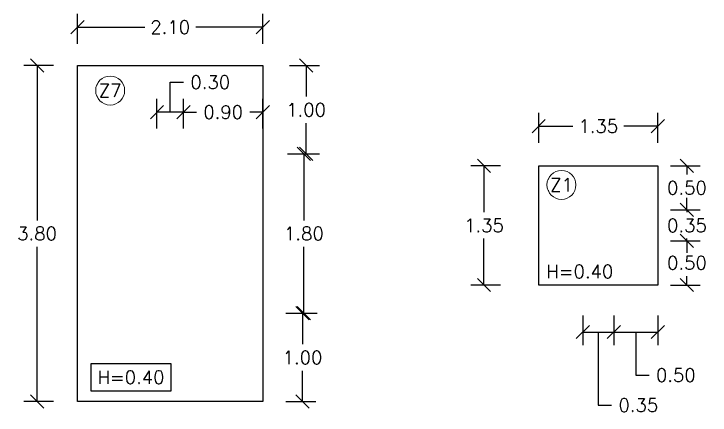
# Model space of a CAD drawing. Header units: metres. Extents: x -25 to 234, y -25 to 53.
# Drawn here: x 120.1 to 127.99, y -18.23 to -13.69 of the extents above; entities that cross this region are included whole.
import ezdxf

# ---------------------------------------------------------------- set-up
doc = ezdxf.new("R2010")
doc.units = ezdxf.units.M
doc.header["$LTSCALE"] = 0.1
doc.header["$MEASUREMENT"] = 0
doc.header["$PDMODE"] = 66
doc.linetypes.add('CONTINUA', pattern=[0])
doc.layers.add('0-S-GRID-IDEN', color=1, linetype='Continuous', lineweight=9)
for name, color, linetype in [('DIMENSIONES', 7, 'Continuous'), ('DIMTEXTO', 4, 'Continuous'), ('ZAPATAS', 6, 'Continuous')]:
    doc.layers.add(name, color=color, linetype=linetype)
doc.styles.add('SMPLEX', font='simplex.shx')
doc.dimstyles.new('DIM-75', dxfattribs={"dimscale": 0.75, "dimtxt": 0.2, "dimasz": 0.2, "dimexe": 0.2, "dimexo": 0.2, "dimgap": 0.1, "dimtad": 0, "dimtih": 1, "dimtoh": 1, "dimzin": 0, "dimdsep": 46, "dimtxsty": 'SMPLEX', "dimblk1": 'OBLIQUE', "dimblk2": 'OBLIQUE', "dimsah": 1, "dimcen": 0.2, "dimclrd": 4, "dimclre": 4, "dimclrt": 4, "dimadec": 0, "dimazin": 0, "dimtfac": 1, "dimtmove": 1, "dimatfit": 3, "dimldrblk": 'OPEN30', "dimfxl": 0.25, "dimfxlon": 1, "dimtfill": 1, "dimtolj": 1, "dimtzin": 0, "dimarcsym": 0})

# ---------------------------------------------------------------- blocks, each defined once
blk = doc.blocks.new('_Oblique')
at = {"color": 0, "linetype": 'ByBlock', "lineweight": -2}
blk.add_line((-0.5, -0.5), (0.5, 0.5), dxfattribs=at)
blk = doc.blocks.new('*D473')
at = {"layer": 'Defpoints', "color": 0, "linetype": 'CONTINUA', "transparency": 16777216}
for p in [(126.5491, -16.1911), (126.8991, -16.1911), (126.8991, -17.2872)]:
    blk.add_point(p, dxfattribs=at)
at = {"layer": 'DIMENSIONES', "color": 4, "linetype": 'CONTINUA', "lineweight": -2, "transparency": 16777216}
for p, q in [((126.5491, -17.0997), (126.5491, -17.4372)), ((126.8991, -17.0997), (126.8991, -17.4372)), ((126.5491, -17.2872), (126.8991, -17.2872)), ((126.7241, -17.2872), (126.7241, -18.1151)), ((126.7241, -18.1151), (126.8741, -18.1151))]:
    blk.add_line(p, q, dxfattribs=at)
at = {"layer": 'DIMENSIONES', "color": 4, "linetype": 'CONTINUA', "lineweight": -2, "transparency": 16777216, "xscale": 0.15, "yscale": 0.15, "zscale": 0.15, "rotation": 180}
blk.add_blockref('_Oblique', (126.5491, -17.2872), dxfattribs=at)
at = {"layer": 'DIMENSIONES', "color": 4, "linetype": 'CONTINUA', "lineweight": -2, "transparency": 16777216, "xscale": 0.15, "yscale": 0.15, "zscale": 0.15}
blk.add_blockref('_Oblique', (126.8991, -17.2872), dxfattribs=at)
at = {"layer": 'DIMENSIONES', "color": 4, "linetype": 'CONTINUA', "transparency": 16777216, "insert": (127.1777, -18.1151), "char_height": 0.15, "attachment_point": 5, "style": 'SMPLEX', "bg_fill": 3, "box_fill_scale": 1.25, "bg_fill_color": 256, "bg_fill_true_color": 13158600, "bg_fill_transparency": 0}
blk.add_mtext('\\A1;0.35', dxfattribs=at)
blk = doc.blocks.new('_Open30')
at = {"layer": 'DIMTEXTO', "color": 0, "lineweight": -2}
for p, q in [((-1, 0.268), (0, 0)), ((0, 0), (-1, -0.268)), ((0, 0), (-1, 0))]:
    blk.add_line(p, q, dxfattribs=at)
blk = doc.blocks.new('*D474')
at = {"layer": 'Defpoints', "color": 0, "linetype": 'CONTINUA', "transparency": 16777216}
for p in [(126.8991, -15.905), (127.7282, -15.905), (126.8991, -16.255)]:
    blk.add_point(p, dxfattribs=at)
at = {"layer": 'DIMENSIONES', "color": 4, "linetype": 'CONTINUA', "lineweight": -2, "transparency": 16777216}
for p, q in [((127.7282, -15.905), (127.7282, -15.755)), ((127.5407, -15.905), (127.8782, -15.905)), ((127.7282, -15.905), (127.7282, -15.93)), ((127.7282, -16.255), (127.7282, -16.23)), ((127.5407, -16.255), (127.8782, -16.255)), ((127.7282, -16.255), (127.7282, -16.405))]:
    blk.add_line(p, q, dxfattribs=at)
at = {"layer": 'DIMENSIONES', "color": 4, "linetype": 'CONTINUA', "lineweight": -2, "transparency": 16777216, "xscale": 0.15, "yscale": 0.15, "zscale": 0.15}
for p, rotation in [((127.7282, -15.905), 270), ((127.7282, -16.255), 90)]:
    blk.add_blockref('_Oblique', p, dxfattribs=dict(at, rotation=rotation))
at = {"layer": 'DIMENSIONES', "color": 4, "linetype": 'CONTINUA', "transparency": 16777216, "insert": (127.7282, -16.08), "char_height": 0.15, "attachment_point": 5, "style": 'SMPLEX', "bg_fill": 3, "box_fill_scale": 1.25, "bg_fill_color": 256, "bg_fill_true_color": 13158600, "bg_fill_transparency": 0}
blk.add_mtext('\\A1;0.35', dxfattribs=at)
blk = doc.blocks.new('*D497')
at = {"layer": 'Defpoints', "color": 0, "linetype": 'CONTINUA', "transparency": 16777216}
for p in [(120.3659, -14.2704), (120.8241, -14.2704), (120.8241, -18.075)]:
    blk.add_point(p, dxfattribs=at)
at = {"layer": 'DIMENSIONES', "color": 4, "linetype": 'CONTINUA', "lineweight": -2, "transparency": 16777216}
for p, q in [((120.5534, -14.2704), (120.2159, -14.2704)), ((120.3659, -14.2704), (120.3659, -16.0227)), ((120.3659, -18.075), (120.3659, -16.3227)), ((120.5534, -18.075), (120.2159, -18.075))]:
    blk.add_line(p, q, dxfattribs=at)
at = {"layer": 'DIMENSIONES', "color": 4, "linetype": 'CONTINUA', "lineweight": -2, "transparency": 16777216, "xscale": 0.15, "yscale": 0.15, "zscale": 0.15}
for p, rotation in [((120.3659, -14.2704), 90), ((120.3659, -18.075), 270)]:
    blk.add_blockref('_Oblique', p, dxfattribs=dict(at, rotation=rotation))
at = {"layer": 'DIMENSIONES', "color": 4, "linetype": 'CONTINUA', "transparency": 16777216, "insert": (120.3659, -16.1727), "char_height": 0.15, "attachment_point": 5, "style": 'SMPLEX', "bg_fill": 3, "box_fill_scale": 1.25, "bg_fill_color": 256, "bg_fill_true_color": 13158600, "bg_fill_transparency": 0}
blk.add_mtext('\\A1;3.80', dxfattribs=at)
blk = doc.blocks.new('*D498')
at = {"layer": 'Defpoints', "color": 0, "linetype": 'CONTINUA', "transparency": 16777216}
for p in [(122.9241, -13.8353), (120.8241, -14.2704), (122.9241, -14.2704)]:
    blk.add_point(p, dxfattribs=at)
at = {"layer": 'DIMENSIONES', "color": 4, "linetype": 'CONTINUA', "lineweight": -2, "transparency": 16777216}
for p, q in [((120.8241, -14.0228), (120.8241, -13.6853)), ((122.9241, -14.0228), (122.9241, -13.6853)), ((120.8241, -13.8353), (121.5848, -13.8353)), ((122.9241, -13.8353), (122.1634, -13.8353))]:
    blk.add_line(p, q, dxfattribs=at)
at = {"layer": 'DIMENSIONES', "color": 4, "linetype": 'CONTINUA', "lineweight": -2, "transparency": 16777216, "xscale": 0.15, "yscale": 0.15, "zscale": 0.15, "rotation": 180}
blk.add_blockref('_Oblique', (120.8241, -13.8353), dxfattribs=at)
at = {"layer": 'DIMENSIONES', "color": 4, "linetype": 'CONTINUA', "lineweight": -2, "transparency": 16777216, "xscale": 0.15, "yscale": 0.15, "zscale": 0.15}
blk.add_blockref('_Oblique', (122.9241, -13.8353), dxfattribs=at)
at = {"layer": 'DIMENSIONES', "color": 4, "linetype": 'CONTINUA', "transparency": 16777216, "insert": (121.8741, -13.8353), "char_height": 0.15, "attachment_point": 5, "style": 'SMPLEX', "bg_fill": 3, "box_fill_scale": 1.25, "bg_fill_color": 256, "bg_fill_true_color": 13158600, "bg_fill_transparency": 0}
blk.add_mtext('\\A1;2.10', dxfattribs=at)
blk = doc.blocks.new('*D517')
at = {"layer": 'Defpoints', "color": 0, "linetype": 'CONTINUA', "transparency": 16777216}
for p in [(121.9991, -15.2704), (123.3887, -15.2704), (121.9991, -17.075)]:
    blk.add_point(p, dxfattribs=at)
at = {"layer": 'DIMENSIONES', "color": 4, "linetype": 'CONTINUA', "lineweight": -2, "transparency": 16777216}
for p, q in [((123.2012, -15.2704), (123.5387, -15.2704)), ((123.3887, -15.2704), (123.3887, -16.0227)), ((123.3887, -17.075), (123.3887, -16.3227)), ((123.2012, -17.075), (123.5387, -17.075))]:
    blk.add_line(p, q, dxfattribs=at)
at = {"layer": 'DIMENSIONES', "color": 4, "linetype": 'CONTINUA', "lineweight": -2, "transparency": 16777216, "xscale": 0.15, "yscale": 0.15, "zscale": 0.15}
for p, rotation in [((123.3887, -15.2704), 90), ((123.3887, -17.075), 270)]:
    blk.add_blockref('_Oblique', p, dxfattribs=dict(at, rotation=rotation))
at = {"layer": 'DIMENSIONES', "color": 4, "linetype": 'CONTINUA', "transparency": 16777216, "insert": (123.3887, -16.1727), "char_height": 0.15, "attachment_point": 5, "style": 'SMPLEX', "bg_fill": 3, "box_fill_scale": 1.25, "bg_fill_color": 256, "bg_fill_true_color": 13158600, "bg_fill_transparency": 0}
blk.add_mtext('\\A1;1.80', dxfattribs=at)
blk = doc.blocks.new('*D520')
at = {"layer": 'Defpoints', "color": 0, "linetype": 'CONTINUA', "transparency": 16777216}
for p in [(122.0241, -14.2704), (123.4137, -14.2704), (122.0241, -15.2704)]:
    blk.add_point(p, dxfattribs=at)
at = {"layer": 'DIMENSIONES', "color": 4, "linetype": 'CONTINUA', "lineweight": -2, "transparency": 16777216}
for p, q in [((123.2262, -14.2704), (123.5637, -14.2704)), ((123.4137, -14.2704), (123.4137, -14.6204)), ((123.4137, -15.2704), (123.4137, -14.9204)), ((123.2262, -15.2704), (123.5637, -15.2704))]:
    blk.add_line(p, q, dxfattribs=at)
at = {"layer": 'DIMENSIONES', "color": 4, "linetype": 'CONTINUA', "lineweight": -2, "transparency": 16777216, "xscale": 0.15, "yscale": 0.15, "zscale": 0.15}
for p, rotation in [((123.4137, -14.2704), 90), ((123.4137, -15.2704), 270)]:
    blk.add_blockref('_Oblique', p, dxfattribs=dict(at, rotation=rotation))
at = {"layer": 'DIMENSIONES', "color": 4, "linetype": 'CONTINUA', "transparency": 16777216, "insert": (123.4137, -14.7704), "char_height": 0.15, "attachment_point": 5, "style": 'SMPLEX', "bg_fill": 3, "box_fill_scale": 1.25, "bg_fill_color": 256, "bg_fill_true_color": 13158600, "bg_fill_transparency": 0}
blk.add_mtext('\\A1;1.00', dxfattribs=at)
blk = doc.blocks.new('*D521')
at = {"layer": 'Defpoints', "color": 0, "linetype": 'CONTINUA', "transparency": 16777216}
for p in [(121.9991, -17.075), (122.0021, -18.075), (123.373, -18.075)]:
    blk.add_point(p, dxfattribs=at)
at = {"layer": 'DIMENSIONES', "color": 4, "linetype": 'CONTINUA', "lineweight": -2, "transparency": 16777216}
for p, q in [((123.1855, -17.075), (123.523, -17.075)), ((123.373, -17.075), (123.373, -17.425)), ((123.373, -18.075), (123.373, -17.725)), ((123.1855, -18.075), (123.523, -18.075))]:
    blk.add_line(p, q, dxfattribs=at)
at = {"layer": 'DIMENSIONES', "color": 4, "linetype": 'CONTINUA', "lineweight": -2, "transparency": 16777216, "xscale": 0.15, "yscale": 0.15, "zscale": 0.15}
for p, rotation in [((123.373, -17.075), 90), ((123.373, -18.075), 270)]:
    blk.add_blockref('_Oblique', p, dxfattribs=dict(at, rotation=rotation))
at = {"layer": 'DIMENSIONES', "color": 4, "linetype": 'CONTINUA', "transparency": 16777216, "insert": (123.373, -17.575), "char_height": 0.15, "attachment_point": 5, "style": 'SMPLEX', "bg_fill": 3, "box_fill_scale": 1.25, "bg_fill_color": 256, "bg_fill_true_color": 13158600, "bg_fill_transparency": 0}
blk.add_mtext('\\A1;1.00', dxfattribs=at)
blk = doc.blocks.new('*D522')
at = {"layer": 'Defpoints', "color": 0, "linetype": 'CONTINUA', "transparency": 16777216}
for p in [(122.9241, -14.7968), (122.9241, -15.2203), (122.0241, -15.2704)]:
    blk.add_point(p, dxfattribs=at)
at = {"layer": 'DIMENSIONES', "color": 4, "linetype": 'CONTINUA', "lineweight": -2, "transparency": 16777216}
for p, q in [((122.0241, -14.9843), (122.0241, -14.6468)), ((122.9241, -14.9843), (122.9241, -14.6468)), ((122.0241, -14.7968), (122.1705, -14.7968)), ((122.9241, -14.7968), (122.7777, -14.7968))]:
    blk.add_line(p, q, dxfattribs=at)
at = {"layer": 'DIMENSIONES', "color": 4, "linetype": 'CONTINUA', "lineweight": -2, "transparency": 16777216, "xscale": 0.15, "yscale": 0.15, "zscale": 0.15, "rotation": 180}
blk.add_blockref('_Oblique', (122.0241, -14.7968), dxfattribs=at)
at = {"layer": 'DIMENSIONES', "color": 4, "linetype": 'CONTINUA', "lineweight": -2, "transparency": 16777216, "xscale": 0.15, "yscale": 0.15, "zscale": 0.15}
blk.add_blockref('_Oblique', (122.9241, -14.7968), dxfattribs=at)
at = {"layer": 'DIMENSIONES', "color": 4, "linetype": 'CONTINUA', "transparency": 16777216, "insert": (122.4741, -14.7968), "char_height": 0.15, "attachment_point": 5, "style": 'SMPLEX', "bg_fill": 3, "box_fill_scale": 1.25, "bg_fill_color": 256, "bg_fill_true_color": 13158600, "bg_fill_transparency": 0}
blk.add_mtext('\\A1;0.90', dxfattribs=at)
blk = doc.blocks.new('*D523')
at = {"layer": 'Defpoints', "color": 0, "linetype": 'CONTINUA', "transparency": 16777216}
for p in [(121.7241, -14.7968), (121.7241, -15.2704), (122.0241, -15.2704)]:
    blk.add_point(p, dxfattribs=at)
at = {"layer": 'DIMENSIONES', "color": 4, "linetype": 'CONTINUA', "lineweight": -2, "transparency": 16777216}
for p, q in [((121.8741, -14.7968), (121.8741, -14.4593)), ((121.8741, -14.4593), (122.0241, -14.4593)), ((121.7241, -14.9843), (121.7241, -14.6468)), ((122.0241, -14.9843), (122.0241, -14.6468)), ((122.0241, -14.7968), (121.7241, -14.7968))]:
    blk.add_line(p, q, dxfattribs=at)
at = {"layer": 'DIMENSIONES', "color": 4, "linetype": 'CONTINUA', "lineweight": -2, "transparency": 16777216, "xscale": 0.15, "yscale": 0.15, "zscale": 0.15, "rotation": 180}
blk.add_blockref('_Oblique', (121.7241, -14.7968), dxfattribs=at)
at = {"layer": 'DIMENSIONES', "color": 4, "linetype": 'CONTINUA', "lineweight": -2, "transparency": 16777216, "xscale": 0.15, "yscale": 0.15, "zscale": 0.15}
blk.add_blockref('_Oblique', (122.0241, -14.7968), dxfattribs=at)
at = {"layer": 'DIMENSIONES', "color": 4, "linetype": 'CONTINUA', "transparency": 16777216, "insert": (122.3277, -14.4593), "char_height": 0.15, "attachment_point": 5, "style": 'SMPLEX', "bg_fill": 3, "box_fill_scale": 1.25, "bg_fill_color": 256, "bg_fill_true_color": 13158600, "bg_fill_transparency": 0}
blk.add_mtext('\\A1;0.30', dxfattribs=at)
blk = doc.blocks.new('*D526')
at = {"layer": 'Defpoints', "color": 0, "linetype": 'CONTINUA', "transparency": 16777216}
for p in [(127.3991, -14.9558), (126.0491, -16.755), (127.3991, -16.755)]:
    blk.add_point(p, dxfattribs=at)
at = {"layer": 'DIMENSIONES', "color": 4, "linetype": 'CONTINUA', "lineweight": -2, "transparency": 16777216}
for p, q in [((126.0491, -15.1433), (126.0491, -14.8058)), ((127.3991, -15.1433), (127.3991, -14.8058)), ((126.0491, -14.9558), (126.4348, -14.9558)), ((127.3991, -14.9558), (127.0134, -14.9558))]:
    blk.add_line(p, q, dxfattribs=at)
at = {"layer": 'DIMENSIONES', "color": 4, "linetype": 'CONTINUA', "lineweight": -2, "transparency": 16777216, "xscale": 0.15, "yscale": 0.15, "zscale": 0.15, "rotation": 180}
blk.add_blockref('_Oblique', (126.0491, -14.9558), dxfattribs=at)
at = {"layer": 'DIMENSIONES', "color": 4, "linetype": 'CONTINUA', "lineweight": -2, "transparency": 16777216, "xscale": 0.15, "yscale": 0.15, "zscale": 0.15}
blk.add_blockref('_Oblique', (127.3991, -14.9558), dxfattribs=at)
at = {"layer": 'DIMENSIONES', "color": 4, "linetype": 'CONTINUA', "transparency": 16777216, "insert": (126.7241, -14.9558), "char_height": 0.15, "attachment_point": 5, "style": 'SMPLEX', "bg_fill": 3, "box_fill_scale": 1.25, "bg_fill_color": 256, "bg_fill_true_color": 13158600, "bg_fill_transparency": 0}
blk.add_mtext('\\A1;1.35', dxfattribs=at)
blk = doc.blocks.new('*D527')
at = {"layer": 'Defpoints', "color": 0, "linetype": 'CONTINUA', "transparency": 16777216}
for p in [(125.4289, -15.405), (126.0491, -15.405), (126.0491, -16.755)]:
    blk.add_point(p, dxfattribs=at)
at = {"layer": 'DIMENSIONES', "color": 4, "linetype": 'CONTINUA', "lineweight": -2, "transparency": 16777216}
for p, q in [((125.6164, -15.405), (125.2789, -15.405)), ((125.4289, -15.405), (125.4289, -15.93)), ((125.4289, -16.755), (125.4289, -16.23)), ((125.6164, -16.755), (125.2789, -16.755))]:
    blk.add_line(p, q, dxfattribs=at)
at = {"layer": 'DIMENSIONES', "color": 4, "linetype": 'CONTINUA', "lineweight": -2, "transparency": 16777216, "xscale": 0.15, "yscale": 0.15, "zscale": 0.15}
for p, rotation in [((125.4289, -15.405), 90), ((125.4289, -16.755), 270)]:
    blk.add_blockref('_Oblique', p, dxfattribs=dict(at, rotation=rotation))
at = {"layer": 'DIMENSIONES', "color": 4, "linetype": 'CONTINUA', "transparency": 16777216, "insert": (125.4289, -16.08), "char_height": 0.15, "attachment_point": 5, "style": 'SMPLEX', "bg_fill": 3, "box_fill_scale": 1.25, "bg_fill_color": 256, "bg_fill_true_color": 13158600, "bg_fill_transparency": 0}
blk.add_mtext('\\A1;1.35', dxfattribs=at)
blk = doc.blocks.new('*D528')
at = {"layer": 'Defpoints', "color": 0, "linetype": 'CONTINUA', "transparency": 16777216}
for p in [(126.8991, -16.255), (126.8991, -16.755), (127.7282, -16.755)]:
    blk.add_point(p, dxfattribs=at)
at = {"layer": 'DIMENSIONES', "color": 4, "linetype": 'CONTINUA', "lineweight": -2, "transparency": 16777216}
for p, q in [((127.5407, -16.255), (127.8782, -16.255)), ((127.7282, -16.255), (127.7282, -16.355)), ((127.7282, -16.755), (127.7282, -16.655)), ((127.5407, -16.755), (127.8782, -16.755))]:
    blk.add_line(p, q, dxfattribs=at)
at = {"layer": 'DIMENSIONES', "color": 4, "linetype": 'CONTINUA', "lineweight": -2, "transparency": 16777216, "xscale": 0.15, "yscale": 0.15, "zscale": 0.15}
for p, rotation in [((127.7282, -16.255), 90), ((127.7282, -16.755), 270)]:
    blk.add_blockref('_Oblique', p, dxfattribs=dict(at, rotation=rotation))
at = {"layer": 'DIMENSIONES', "color": 4, "linetype": 'CONTINUA', "transparency": 16777216, "insert": (127.7282, -16.505), "char_height": 0.15, "attachment_point": 5, "style": 'SMPLEX', "bg_fill": 3, "box_fill_scale": 1.25, "bg_fill_color": 256, "bg_fill_true_color": 13158600, "bg_fill_transparency": 0}
blk.add_mtext('\\A1;0.50', dxfattribs=at)
blk = doc.blocks.new('*D525')
at = {"layer": 'Defpoints', "color": 0, "linetype": 'CONTINUA', "transparency": 16777216}
for p in [(126.8991, -16.755), (127.3991, -16.755), (127.3991, -17.2872)]:
    blk.add_point(p, dxfattribs=at)
at = {"layer": 'DIMENSIONES', "color": 4, "linetype": 'CONTINUA', "lineweight": -2, "transparency": 16777216}
for p, q in [((126.8991, -17.0997), (126.8991, -17.4372)), ((127.3991, -17.0997), (127.3991, -17.4372)), ((126.8991, -17.2872), (127.3991, -17.2872)), ((127.1491, -17.2872), (127.1491, -17.7747)), ((127.1491, -17.7747), (127.2991, -17.7747))]:
    blk.add_line(p, q, dxfattribs=at)
at = {"layer": 'DIMENSIONES', "color": 4, "linetype": 'CONTINUA', "lineweight": -2, "transparency": 16777216, "xscale": 0.15, "yscale": 0.15, "zscale": 0.15, "rotation": 180}
blk.add_blockref('_Oblique', (126.8991, -17.2872), dxfattribs=at)
at = {"layer": 'DIMENSIONES', "color": 4, "linetype": 'CONTINUA', "lineweight": -2, "transparency": 16777216, "xscale": 0.15, "yscale": 0.15, "zscale": 0.15}
blk.add_blockref('_Oblique', (127.3991, -17.2872), dxfattribs=at)
at = {"layer": 'DIMENSIONES', "color": 4, "linetype": 'CONTINUA', "transparency": 16777216, "insert": (127.6027, -17.7747), "char_height": 0.15, "attachment_point": 5, "style": 'SMPLEX', "bg_fill": 3, "box_fill_scale": 1.25, "bg_fill_color": 256, "bg_fill_true_color": 13158600, "bg_fill_transparency": 0}
blk.add_mtext('\\A1;0.50', dxfattribs=at)
blk = doc.blocks.new('*D529')
at = {"layer": 'Defpoints', "color": 0, "linetype": 'CONTINUA', "transparency": 16777216}
for p in [(126.8991, -15.405), (127.7282, -15.405), (126.8991, -15.905)]:
    blk.add_point(p, dxfattribs=at)
at = {"layer": 'DIMENSIONES', "color": 4, "linetype": 'CONTINUA', "lineweight": -2, "transparency": 16777216}
for p, q in [((127.5407, -15.405), (127.8782, -15.405)), ((127.7282, -15.405), (127.7282, -15.505)), ((127.7282, -15.905), (127.7282, -15.805)), ((127.5407, -15.905), (127.8782, -15.905))]:
    blk.add_line(p, q, dxfattribs=at)
at = {"layer": 'DIMENSIONES', "color": 4, "linetype": 'CONTINUA', "lineweight": -2, "transparency": 16777216, "xscale": 0.15, "yscale": 0.15, "zscale": 0.15}
for p, rotation in [((127.7282, -15.405), 90), ((127.7282, -15.905), 270)]:
    blk.add_blockref('_Oblique', p, dxfattribs=dict(at, rotation=rotation))
at = {"layer": 'DIMENSIONES', "color": 4, "linetype": 'CONTINUA', "transparency": 16777216, "insert": (127.7282, -15.655), "char_height": 0.15, "attachment_point": 5, "style": 'SMPLEX', "bg_fill": 3, "box_fill_scale": 1.25, "bg_fill_color": 256, "bg_fill_true_color": 13158600, "bg_fill_transparency": 0}
blk.add_mtext('\\A1;0.50', dxfattribs=at)

msp = doc.modelspace()

# ---------------------------------------------------------------- linework, layer by layer
at = {"layer": 'DIMTEXTO', "color": 4}
msp.add_lwpolyline([(121.8862, -17.6488), (120.9738, -17.6488), (120.9738, -17.9544), (121.8862, -17.9544)], close=True, dxfattribs=at)
at = {"layer": 'ZAPATAS', "lineweight": 25}
msp.add_lwpolyline([(120.8241, -14.2704), (122.9241, -14.2704), (122.9241, -18.075), (120.8241, -18.075)], close=True, dxfattribs=at)

# ---------------------------------------------------------------- dimensions: what is measured, and where the dimension line sits
at = {"layer": 'DIMENSIONES', "linetype": 'CONTINUA'}
dim = msp.add_linear_dim(base=(126.8991, -17.2872), p1=(126.5491, -16.1911), p2=(126.8991, -16.1911), dimstyle='DIM-75', dxfattribs=at)
dim.commit()
dim.dimension.update_dxf_attribs({"geometry": '*D473', "text_midpoint": (126.9491, -18.1151), "dimtype": 160})

# ---------------------------------------------------------------- next in the draw order: texts
at = {"layer": 'DIMTEXTO', "color": 4, "char_height": 0.15, "attachment_point": 5, "rotation": 0, "style": 'SMPLEX', "bg_fill": 3, "box_fill_scale": 1.1, "bg_fill_color": 256, "bg_fill_true_color": 13158600, "bg_fill_transparency": 0}
for s, insert in [('\\A1;Z7', (121.1937, -14.5526)), ('\\A1;H=0.40', (121.4294, -17.7998))]:
    msp.add_mtext(s, dxfattribs=dict(at, insert=insert))

# ---------------------------------------------------------------- next in the draw order: dimensions: what is measured, and where the dimension line sits
at = {"layer": 'DIMENSIONES', "linetype": 'CONTINUA'}
for base, p1, p2, picture, middle in [((120.3659, -14.2704), (120.8241, -18.075), (120.8241, -14.2704), '*D497', (120.3659, -16.1727)), ((123.3887, -15.2704), (121.9991, -17.075), (121.9991, -15.2704), '*D517', (123.3887, -16.1727)), ((127.7282, -15.905), (126.8991, -16.255), (126.8991, -15.905), '*D474', (127.7282, -16.08))]:
    dim = msp.add_linear_dim(base=base, p1=p1, p2=p2, angle=90, dimstyle='DIM-75', dxfattribs=at)
    dim.commit()
    dim.dimension.update_dxf_attribs({"geometry": picture, "text_midpoint": middle})

# ---------------------------------------------------------------- next in the draw order: linework, layer by layer
at = {"layer": '0-S-GRID-IDEN'}
msp.add_circle((121.1937, -14.5526), 0.164, dxfattribs=at)
at = {"layer": 'ZAPATAS', "lineweight": 25}
msp.add_lwpolyline([(126.0491, -15.405), (127.3991, -15.405), (127.3991, -16.755), (126.0491, -16.755)], close=True, dxfattribs=at)

# ---------------------------------------------------------------- next in the draw order: dimensions: what is measured, and where the dimension line sits
at = {"layer": 'DIMENSIONES', "linetype": 'CONTINUA'}
dim = msp.add_linear_dim(base=(122.9241, -13.8353), p1=(120.8241, -14.2704), p2=(122.9241, -14.2704), dimstyle='DIM-75', dxfattribs=at)
dim.commit()
dim.dimension.update_dxf_attribs({"geometry": '*D498', "text_midpoint": (121.8741, -13.8353)})
dim = msp.add_linear_dim(base=(123.373, -18.075), p1=(121.9991, -17.075), p2=(122.0021, -18.075), angle=90, dimstyle='DIM-75', dxfattribs=at)
dim.commit()
dim.dimension.update_dxf_attribs({"geometry": '*D521', "text_midpoint": (123.373, -17.575)})

# ---------------------------------------------------------------- next in the draw order: dimensions: what is measured, and where the dimension line sits
dim = msp.add_linear_dim(base=(123.4137, -14.2704), p1=(122.0241, -15.2704), p2=(122.0241, -14.2704), angle=90, dimstyle='DIM-75', dxfattribs=at)
dim.commit()
dim.dimension.update_dxf_attribs({"geometry": '*D520', "text_midpoint": (123.4137, -14.7704)})
dim = msp.add_linear_dim(base=(127.3991, -14.9558), p1=(126.0491, -16.755), p2=(127.3991, -16.755), dimstyle='DIM-75', dxfattribs=at)
dim.commit()
dim.dimension.update_dxf_attribs({"geometry": '*D526', "text_midpoint": (126.7241, -14.9558)})

# ---------------------------------------------------------------- next in the draw order: texts
at = {"layer": 'DIMTEXTO', "color": 4, "insert": (126.3067, -15.6214), "char_height": 0.15, "attachment_point": 5, "rotation": 0, "style": 'SMPLEX', "bg_fill": 3, "box_fill_scale": 1.1, "bg_fill_color": 256, "bg_fill_true_color": 13158600, "bg_fill_transparency": 0}
msp.add_mtext('\\A1;Z1', dxfattribs=at)

# ---------------------------------------------------------------- next in the draw order: dimensions: what is measured, and where the dimension line sits
at = {"layer": 'DIMENSIONES', "linetype": 'CONTINUA'}
dim = msp.add_linear_dim(base=(122.9241, -14.7968), p1=(122.0241, -15.2704), p2=(122.9241, -15.2203), dimstyle='DIM-75', dxfattribs=at)
dim.commit()
dim.dimension.update_dxf_attribs({"geometry": '*D522', "text_midpoint": (122.4741, -14.7968)})
for base, p1, p2, picture, middle in [((125.4289, -15.405), (126.0491, -16.755), (126.0491, -15.405), '*D527', (125.4289, -16.08)), ((127.7282, -15.405), (126.8991, -15.905), (126.8991, -15.405), '*D529', (127.7282, -15.655)), ((127.7282, -16.755), (126.8991, -16.255), (126.8991, -16.755), '*D528', (127.7282, -16.505))]:
    dim = msp.add_linear_dim(base=base, p1=p1, p2=p2, angle=90, dimstyle='DIM-75', dxfattribs=at)
    dim.commit()
    dim.dimension.update_dxf_attribs({"geometry": picture, "text_midpoint": middle})

# ---------------------------------------------------------------- next in the draw order: linework, layer by layer
at = {"layer": '0-S-GRID-IDEN'}
msp.add_circle((126.3067, -15.6214), 0.164, dxfattribs=at)

# ---------------------------------------------------------------- next in the draw order: texts
at = {"layer": 'DIMTEXTO', "color": 4, "insert": (126.515, -16.6024), "char_height": 0.15, "attachment_point": 5, "rotation": 0, "style": 'SMPLEX', "bg_fill": 3, "box_fill_scale": 1.1, "bg_fill_color": 256, "bg_fill_true_color": 13158600, "bg_fill_transparency": 0}
msp.add_mtext('\\A1;H=0.40', dxfattribs=at)

# ---------------------------------------------------------------- next in the draw order: dimensions: what is measured, and where the dimension line sits
at = {"layer": 'DIMENSIONES', "linetype": 'CONTINUA'}
for base, p1, p2, picture, middle in [((121.7241, -14.7968), (122.0241, -15.2704), (121.7241, -15.2704), '*D523', (122.0991, -14.4593)), ((127.3991, -17.2872), (126.8991, -16.755), (127.3991, -16.755), '*D525', (127.3741, -17.7747))]:
    dim = msp.add_linear_dim(base=base, p1=p1, p2=p2, dimstyle='DIM-75', dxfattribs=at)
    dim.commit()
    dim.dimension.update_dxf_attribs({"geometry": picture, "text_midpoint": middle})

doc.saveas('drawing.dxf')
